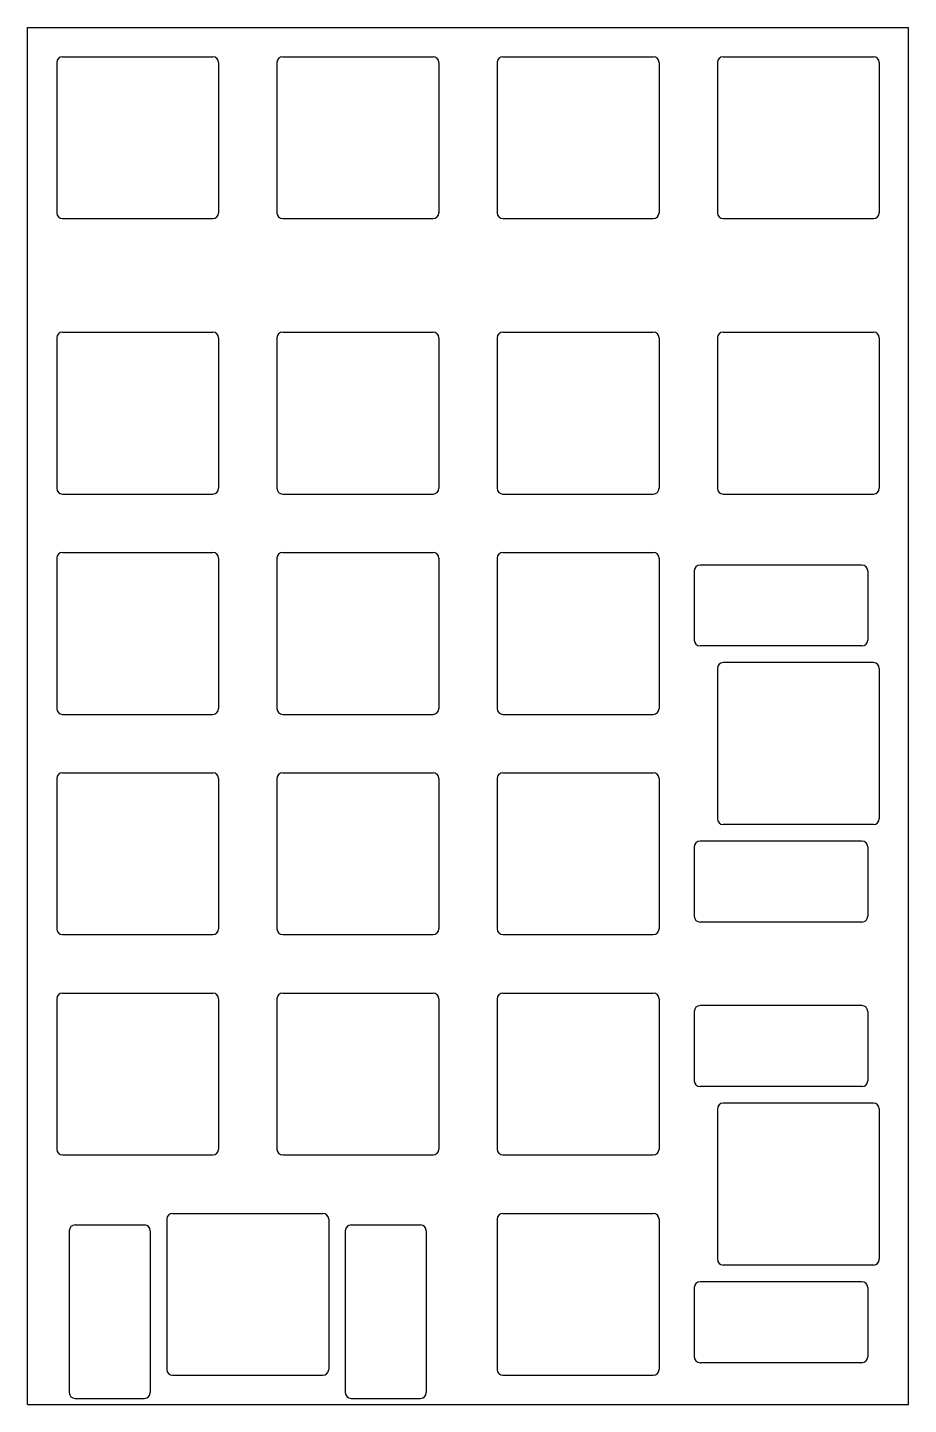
# Model space of a CAD drawing. Header units: millimetres. Extents: x 0 to 76, y -119 to 0.
import ezdxf

# ---------------------------------------------------------------- set-up
doc = ezdxf.new("R2010")
doc.units = ezdxf.units.MM

msp = doc.modelspace()

# ---------------------------------------------------------------- linework, layer by layer
for p, q in [((0, 0), (76.2, 0)), ((0, -119.0625), (0, 0)), ((76.2, -119.0625), (76.2, 0)), ((2.525, -3.025), (2.525, -16.025)), ((3.025, -2.525), (16.025, -2.525)), ((16.525, -3.025), (16.525, -16.025)), ((21.575, -3.025), (21.575, -16.025)), ((22.075, -2.525), (35.075, -2.525)), ((35.575, -3.025), (35.575, -16.025)), ((40.625, -3.025), (40.625, -16.025)), ((41.125, -2.525), (54.125, -2.525)), ((54.625, -3.025), (54.625, -16.025)), ((59.675, -3.025), (59.675, -16.025)), ((60.175, -2.525), (73.175, -2.525)), ((73.675, -3.025), (73.675, -16.025)), ((3.025, -16.525), (16.025, -16.525)), ((22.075, -16.525), (35.075, -16.525)), ((41.125, -16.525), (54.125, -16.525)), ((60.175, -16.525), (73.175, -16.525)), ((2.525, -26.8375), (2.525, -39.8375)), ((3.025, -26.3375), (16.025, -26.3375)), ((16.525, -26.8375), (16.525, -39.8375)), ((21.575, -26.8375), (21.575, -39.8375)), ((22.075, -26.3375), (35.075, -26.3375)), ((35.575, -26.8375), (35.575, -39.8375)), ((40.625, -26.8375), (40.625, -39.8375)), ((41.125, -26.3375), (54.125, -26.3375)), ((54.625, -26.8375), (54.625, -39.8375)), ((59.675, -26.8375), (59.675, -39.8375)), ((60.175, -26.3375), (73.175, -26.3375)), ((73.675, -26.8375), (73.675, -39.8375)), ((3.025, -40.3375), (16.025, -40.3375)), ((22.075, -40.3375), (35.075, -40.3375)), ((41.125, -40.3375), (54.125, -40.3375)), ((60.175, -40.3375), (73.175, -40.3375)), ((2.525, -45.8875), (2.525, -58.8875)), ((3.025, -45.3875), (16.025, -45.3875)), ((16.525, -45.8875), (16.525, -58.8875)), ((21.575, -45.8875), (21.575, -58.8875)), ((22.075, -45.3875), (35.075, -45.3875)), ((35.575, -45.8875), (35.575, -58.8875)), ((40.625, -45.8875), (40.625, -58.8875)), ((41.125, -45.3875), (54.125, -45.3875)), ((54.625, -45.8875), (54.625, -58.8875)), ((57.675, -46.9745), (57.675, -52.9745)), ((72.175, -46.4745), (58.175, -46.4745)), ((72.675, -46.9745), (72.675, -52.9745)), ((72.175, -53.4745), (58.175, -53.4745)), ((59.675, -55.4125), (59.675, -68.4125)), ((73.175, -54.9125), (60.175, -54.9125)), ((73.675, -55.4125), (73.675, -68.4125)), ((3.025, -59.3875), (16.025, -59.3875)), ((22.075, -59.3875), (35.075, -59.3875)), ((41.125, -59.3875), (54.125, -59.3875)), ((2.525, -64.9375), (2.525, -77.9375)), ((3.025, -64.4375), (16.025, -64.4375)), ((16.525, -64.9375), (16.525, -77.9375)), ((21.575, -64.9375), (21.575, -77.9375)), ((22.075, -64.4375), (35.075, -64.4375)), ((35.575, -64.9375), (35.575, -77.9375)), ((40.625, -64.9375), (40.625, -77.9375)), ((41.125, -64.4375), (54.125, -64.4375)), ((54.625, -64.9375), (54.625, -77.9375)), ((73.175, -68.9125), (60.175, -68.9125)), ((57.675, -70.8505), (57.675, -76.8505)), ((72.175, -70.3505), (58.175, -70.3505)), ((72.675, -70.8505), (72.675, -76.8505)), ((72.175, -77.3505), (58.175, -77.3505)), ((3.025, -78.4375), (16.025, -78.4375)), ((22.075, -78.4375), (35.075, -78.4375)), ((41.125, -78.4375), (54.125, -78.4375)), ((2.525, -83.9875), (2.525, -96.9875)), ((3.025, -83.4875), (16.025, -83.4875)), ((16.525, -83.9875), (16.525, -96.9875)), ((21.575, -83.9875), (21.575, -96.9875)), ((22.075, -83.4875), (35.075, -83.4875)), ((35.575, -83.9875), (35.575, -96.9875)), ((40.625, -83.9875), (40.625, -96.9875)), ((41.125, -83.4875), (54.125, -83.4875)), ((54.625, -83.9875), (54.625, -96.9875)), ((57.675, -85.0745), (57.675, -91.0745)), ((72.175, -84.5745), (58.175, -84.5745)), ((72.675, -85.0745), (72.675, -91.0745)), ((72.175, -91.5745), (58.175, -91.5745)), ((59.675, -93.5125), (59.675, -106.5125)), ((73.175, -93.0125), (60.175, -93.0125)), ((73.675, -93.5125), (73.675, -106.5125)), ((3.025, -97.4875), (16.025, -97.4875)), ((22.075, -97.4875), (35.075, -97.4875)), ((41.125, -97.4875), (54.125, -97.4875)), ((4.112, -103.5375), (10.112, -103.5375)), ((12.05, -103.0375), (12.05, -116.0375)), ((12.55, -102.5375), (25.55, -102.5375)), ((26.05, -103.0375), (26.05, -116.0375)), ((27.988, -103.5375), (33.988, -103.5375)), ((40.625, -103.0375), (40.625, -116.0375)), ((41.125, -102.5375), (54.125, -102.5375)), ((54.625, -103.0375), (54.625, -116.0375)), ((3.612, -104.0375), (3.612, -118.0375)), ((10.612, -104.0375), (10.612, -118.0375)), ((27.488, -104.0375), (27.488, -118.0375)), ((34.488, -104.0375), (34.488, -118.0375)), ((73.175, -107.0125), (60.175, -107.0125)), ((57.675, -108.9505), (57.675, -114.9505)), ((72.175, -108.4505), (58.175, -108.4505)), ((72.675, -108.9505), (72.675, -114.9505)), ((72.175, -115.4505), (58.175, -115.4505)), ((12.55, -116.5375), (25.55, -116.5375)), ((41.125, -116.5375), (54.125, -116.5375)), ((0, -119.0625), (76.2, -119.0625)), ((4.112, -118.5375), (10.112, -118.5375)), ((27.988, -118.5375), (33.988, -118.5375))]:
    msp.add_line(p, q)
for centre, start, end in [((3.025, -3.025), 90, 180), ((16.025, -3.025), 0, 90), ((22.075, -3.025), 90, 180), ((35.075, -3.025), 0, 90), ((41.125, -3.025), 90, 180), ((54.125, -3.025), 0, 90), ((60.175, -3.025), 90, 180), ((73.175, -3.025), 0, 90), ((3.025, -16.025), 180, 270), ((16.025, -16.025), 270, 0), ((22.075, -16.025), 180, 270), ((35.075, -16.025), 270, 0), ((41.125, -16.025), 180, 270), ((54.125, -16.025), 270, 0), ((60.175, -16.025), 180, 270), ((73.175, -16.025), 270, 0), ((3.025, -26.8375), 90, 180), ((16.025, -26.8375), 0, 90), ((22.075, -26.8375), 90, 180), ((35.075, -26.8375), 0, 90), ((41.125, -26.8375), 90, 180), ((54.125, -26.8375), 0, 90), ((60.175, -26.8375), 90, 180), ((73.175, -26.8375), 0, 90), ((3.025, -39.8375), 180, 270), ((16.025, -39.8375), 270, 0), ((22.075, -39.8375), 180, 270), ((35.075, -39.8375), 270, 0), ((41.125, -39.8375), 180, 270), ((54.125, -39.8375), 270, 0), ((60.175, -39.8375), 180, 270), ((73.175, -39.8375), 270, 0), ((3.025, -45.8875), 90, 180), ((16.025, -45.8875), 0, 90), ((22.075, -45.8875), 90, 180), ((35.075, -45.8875), 0, 90), ((41.125, -45.8875), 90, 180), ((54.125, -45.8875), 0, 90), ((58.175, -46.9745), 90, 180), ((72.175, -46.9745), 0, 90), ((58.175, -52.9745), 180, 270), ((72.175, -52.9745), 270, 0), ((60.175, -55.4125), 90, 180), ((73.175, -55.4125), 0, 90), ((3.025, -58.8875), 180, 270), ((16.025, -58.8875), 270, 0), ((22.075, -58.8875), 180, 270), ((35.075, -58.8875), 270, 0), ((41.125, -58.8875), 180, 270), ((54.125, -58.8875), 270, 0), ((3.025, -64.9375), 90, 180), ((16.025, -64.9375), 0, 90), ((22.075, -64.9375), 90, 180), ((35.075, -64.9375), 0, 90), ((41.125, -64.9375), 90, 180), ((54.125, -64.9375), 0, 90), ((60.175, -68.4125), 180, 270), ((73.175, -68.4125), 270, 0), ((58.175, -70.8505), 90, 180), ((72.175, -70.8505), 0, 90), ((58.175, -76.8505), 180, 270), ((72.175, -76.8505), 270, 0), ((3.025, -77.9375), 180, 270), ((16.025, -77.9375), 270, 0), ((22.075, -77.9375), 180, 270), ((35.075, -77.9375), 270, 0), ((41.125, -77.9375), 180, 270), ((54.125, -77.9375), 270, 0), ((3.025, -83.9875), 90, 180), ((16.025, -83.9875), 0, 90), ((22.075, -83.9875), 90, 180), ((35.075, -83.9875), 0, 90), ((41.125, -83.9875), 90, 180), ((54.125, -83.9875), 0, 90), ((58.175, -85.0745), 90, 180), ((72.175, -85.0745), 0, 90), ((58.175, -91.0745), 180, 270), ((72.175, -91.0745), 270, 0), ((60.175, -93.5125), 90, 180), ((73.175, -93.5125), 0, 90), ((3.025, -96.9875), 180, 270), ((16.025, -96.9875), 270, 0), ((22.075, -96.9875), 180, 270), ((35.075, -96.9875), 270, 0), ((41.125, -96.9875), 180, 270), ((54.125, -96.9875), 270, 0), ((4.112, -104.0375), 90, 180), ((10.112, -104.0375), 0, 90), ((12.55, -103.0375), 90, 180), ((25.55, -103.0375), 0, 90), ((27.988, -104.0375), 90, 180), ((33.988, -104.0375), 0, 90), ((41.125, -103.0375), 90, 180), ((54.125, -103.0375), 0, 90), ((60.175, -106.5125), 180, 270), ((73.175, -106.5125), 270, 0), ((58.175, -108.9505), 90, 180), ((72.175, -108.9505), 0, 90), ((58.175, -114.9505), 180, 270), ((72.175, -114.9505), 270, 0), ((12.55, -116.0375), 180, 270), ((25.55, -116.0375), 270, 0), ((41.125, -116.0375), 180, 270), ((54.125, -116.0375), 270, 0), ((4.112, -118.0375), 180, 270), ((10.112, -118.0375), 270, 0), ((27.988, -118.0375), 180, 270), ((33.988, -118.0375), 270, 0)]:
    msp.add_arc(centre, 0.5, start, end)

doc.saveas('drawing.dxf')
